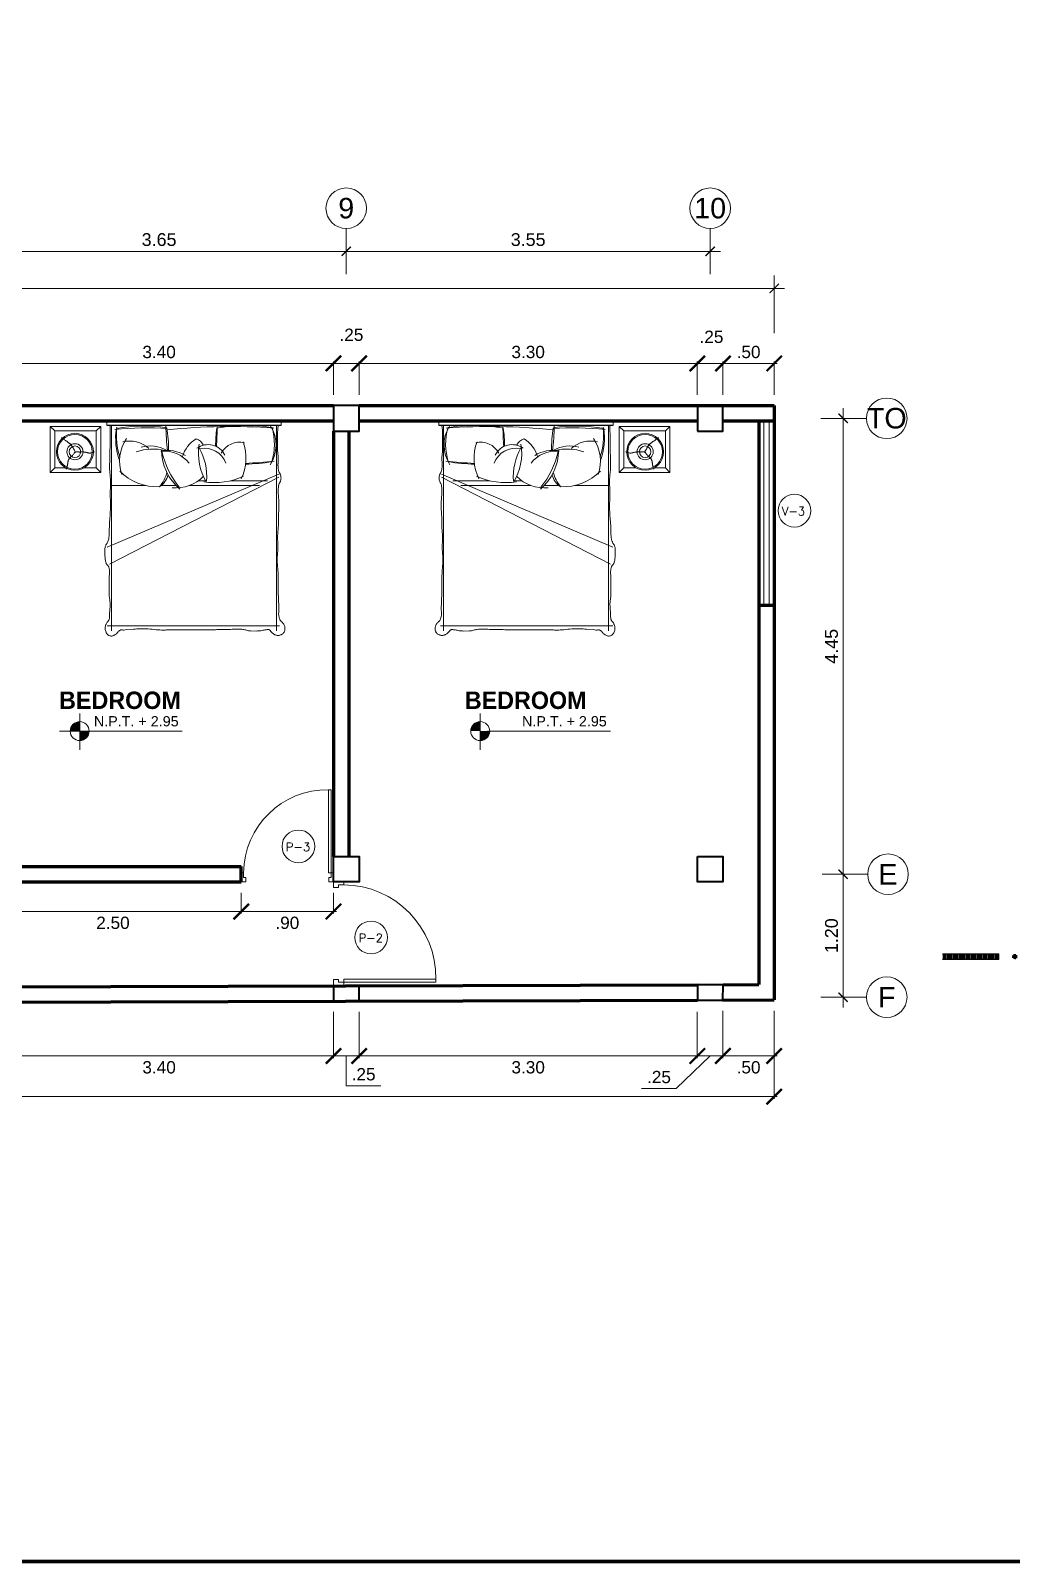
# Model space of a CAD drawing. Header units: millimetres. Extents: x 565 to 912, y 163 to 192.
# Drawn here: x 603.25 to 612.82, y 163.22 to 178.16 of the extents above; entities that cross this region are included whole.
import ezdxf

# ---------------------------------------------------------------- set-up
doc = ezdxf.new("R2010")
doc.units = ezdxf.units.MM
doc.header["$LTSCALE"] = 0.0125
doc.layers.add('AMBIENTA', color=6, linetype='Continuous')
for name, color, linetype, lineweight in [('COLUMNAS', 162, 'Continuous', 40), ('COTAS', 9, 'Continuous', 9), ('EQUIPO', 2, 'Continuous', 15), ('MARCO', 1, 'Continuous', 13), ('MARKO', 186, 'Continuous', 80), ('MOBILIARIO', 52, 'Continuous', 18), ('MURO ALTO', 40, 'Continuous', 70), ('proy', 254, 'Continuous', 0), ('TEXTO', 6, 'Continuous', 15)]:
    doc.layers.add(name, color=color, linetype=linetype, lineweight=lineweight)
doc.styles.add('ARIAL', font='arial.ttf')
doc.styles.add('NOMBRE-2', font='arial.ttf')
doc.styles.add('op', font='romab___.ttf')
doc.styles.add('ROMANS135', font='romans.shx', dxfattribs={"width": 1.35})
doc.dimstyles.new('ISO-25', dxfattribs={"dimtxt": 0.12, "dimasz": 0.15, "dimexe": 0.02, "dimexo": 0.1055, "dimgap": 0.05, "dimtad": 2, "dimtih": 1, "dimtoh": 1, "dimzin": 4, "dimdsep": 46, "dimtxsty": 'ARIAL', "dimblk": 'ARCHTICK', "dimcen": 2.5, "dimdle": 0.03, "dimclrd": 1, "dimclre": 2, "dimclrt": 256, "dimadec": 0, "dimazin": 0, "dimtfac": 1, "dimtmove": 0, "dimatfit": 0, "dimldrblk": 'ARCHTICK', "dimfxl": 0, "dimlwd": 13, "dimlwe": 9, "dimarcsym": 0})
doc.dimstyles.new('PLANTA', dxfattribs={"dimtxt": 0.125, "dimasz": 0.09, "dimexe": 0.125, "dimexo": 0.1, "dimgap": 0.05, "dimtad": 1, "dimzin": 4, "dimdsep": 46, "dimtxsty": 'NOMBRE-2', "dimblk1": 'ARCHTICK', "dimblk2": 'ARCHTICK', "dimsah": 1, "dimcen": 0, "dimdle": 0.1, "dimclrd": 1, "dimclre": 1, "dimclrt": 256, "dimadec": 0, "dimazin": 0, "dimtfac": 1, "dimtmove": 1, "dimatfit": 3, "dimldrblk": 'ARCHTICK', "dimfxl": 0, "dimtolj": 1, "dimtzin": 0, "dimlwd": 0, "dimlwe": 0, "dimarcsym": 0})

# ---------------------------------------------------------------- blocks, each defined once
blk = doc.blocks.new('_ARCHTICK')
at = {"color": 0, "linetype": 'ByBlock', "const_width": 0.15}
blk.add_lwpolyline([(-0.5, -0.5), (0.5, 0.5)], dxfattribs=at)
blk = doc.blocks.new('*D151')
at = {"layer": 'COTAS', "color": 2, "lineweight": 9, "transparency": 16777216}
for p, q in [((602.806, 169.744), (602.806, 169.541)), ((605.307, 169.744), (605.307, 169.541))]:
    blk.add_line(p, q, dxfattribs=at)
at = {"layer": 'COTAS', "color": 1, "lineweight": 13, "transparency": 16777216}
blk.add_line((602.776, 169.561), (605.337, 169.561), dxfattribs=at)
at = {"layer": 'Defpoints', "color": 0, "transparency": 16777216}
for p in [(602.806, 169.849), (605.307, 169.849), (605.307, 169.561)]:
    blk.add_point(p, dxfattribs=at)
at = {"layer": 'COTAS', "color": 1, "lineweight": 13, "transparency": 16777216, "xscale": 0.15, "yscale": 0.15, "zscale": 0.15, "rotation": 180}
blk.add_blockref('_ARCHTICK', (602.806, 169.561), dxfattribs=at)
at = {"layer": 'COTAS', "color": 1, "lineweight": 13, "transparency": 16777216, "xscale": 0.15, "yscale": 0.15, "zscale": 0.15}
blk.add_blockref('_ARCHTICK', (605.307, 169.561), dxfattribs=at)
at = {"layer": 'COTAS', "transparency": 16777216, "insert": (604.056, 169.45), "char_height": 0.12, "attachment_point": 5, "style": 'ARIAL'}
blk.add_mtext('2.50', dxfattribs=at)
blk = doc.blocks.new('*D143')
at = {"layer": 'COTAS', "color": 2, "lineweight": 9, "transparency": 16777216}
for p, q in [((602.806, 168.572), (602.806, 168.131)), ((606.207, 168.581), (606.207, 168.131))]:
    blk.add_line(p, q, dxfattribs=at)
at = {"layer": 'COTAS', "color": 1, "lineweight": 13, "transparency": 16777216}
blk.add_line((602.776, 168.151), (606.237, 168.151), dxfattribs=at)
at = {"layer": 'Defpoints', "color": 0, "transparency": 16777216}
for p in [(602.806, 168.678), (606.207, 168.686), (606.207, 168.151)]:
    blk.add_point(p, dxfattribs=at)
at = {"layer": 'COTAS', "color": 1, "lineweight": 13, "transparency": 16777216, "xscale": 0.15, "yscale": 0.15, "zscale": 0.15, "rotation": 180}
blk.add_blockref('_ARCHTICK', (602.806, 168.151), dxfattribs=at)
at = {"layer": 'COTAS', "color": 1, "lineweight": 13, "transparency": 16777216, "xscale": 0.15, "yscale": 0.15, "zscale": 0.15}
blk.add_blockref('_ARCHTICK', (606.207, 168.151), dxfattribs=at)
at = {"layer": 'COTAS', "transparency": 16777216, "insert": (604.506, 168.04), "char_height": 0.12, "attachment_point": 5, "style": 'ARIAL'}
blk.add_mtext('3.40', dxfattribs=at)
blk = doc.blocks.new('*D123')
at = {"layer": 'COTAS', "color": 1, "lineweight": 13, "transparency": 16777216}
blk.add_line((602.776, 174.91), (606.237, 174.91), dxfattribs=at)
at = {"layer": 'COTAS', "color": 2, "lineweight": 9, "transparency": 16777216}
for p, q in [((602.806, 174.605), (602.806, 174.93)), ((606.207, 174.605), (606.207, 174.93))]:
    blk.add_line(p, q, dxfattribs=at)
at = {"layer": 'Defpoints', "color": 0, "transparency": 16777216}
for p in [(606.207, 174.91), (602.806, 174.499), (606.207, 174.499)]:
    blk.add_point(p, dxfattribs=at)
at = {"layer": 'COTAS', "color": 1, "lineweight": 13, "transparency": 16777216, "xscale": 0.15, "yscale": 0.15, "zscale": 0.15, "rotation": 180}
blk.add_blockref('_ARCHTICK', (602.806, 174.91), dxfattribs=at)
at = {"layer": 'COTAS', "color": 1, "lineweight": 13, "transparency": 16777216, "xscale": 0.15, "yscale": 0.15, "zscale": 0.15}
blk.add_blockref('_ARCHTICK', (606.207, 174.91), dxfattribs=at)
at = {"layer": 'COTAS', "transparency": 16777216, "insert": (604.506, 175.021), "char_height": 0.12, "attachment_point": 5, "style": 'ARIAL'}
blk.add_mtext('3.40', dxfattribs=at)
blk = doc.blocks.new('MESA-NOCHE')
at = {"layer": 'MOBILIARIO'}
for p, q in [((0, 0.55), (0.05, 0.5)), ((0.45, 0.5), (0.5, 0.55)), ((0, 0), (0.05, 0.05)), ((0.5, 0), (0.45, 0.05))]:
    blk.add_line(p, q, dxfattribs=at)
blk.add_lwpolyline([(0, 0.55), (0.5, 0.55), (0.5, 0), (0, 0)], close=True, dxfattribs=at)
for points in [[(0.45, 0.173), (0.45, 0.05), (0.05, 0.05), (0.05, 0.5), (0.45, 0.5), (0.45, 0.366)], [(0.279, 0.263), (0.278, 0.273), (0.277, 0.281), (0.277, 0.288), (0.277, 0.295), (0.277, 0.301), (0.277, 0.306), (0.277, 0.311), (0.278, 0.315), (0.278, 0.32), (0.278, 0.324), (0.277, 0.328), (0.277, 0.332), (0.277, 0.336), (0.277, 0.34), (0.277, 0.344), (0.277, 0.348), (0.277, 0.351), (0.277, 0.355), (0.277, 0.358), (0.278, 0.362), (0.278, 0.365), (0.278, 0.369), (0.279, 0.372), (0.279, 0.376), (0.28, 0.379), (0.281, 0.383), (0.281, 0.386), (0.282, 0.39), (0.283, 0.393), (0.284, 0.397), (0.285, 0.401), (0.286, 0.404), (0.287, 0.408), (0.288, 0.412), (0.288, 0.415), (0.289, 0.419), (0.29, 0.423), (0.29, 0.427), (0.29, 0.432), (0.289, 0.436), (0.288, 0.441), (0.287, 0.447), (0.286, 0.452), (0.284, 0.458), (0.282, 0.463), (0.28, 0.469), (0.278, 0.475), (0.276, 0.482)], [(0.283, 0.275), (0.274, 0.271), (0.266, 0.267), (0.259, 0.263), (0.253, 0.26), (0.247, 0.256), (0.242, 0.253), (0.238, 0.251), (0.234, 0.248), (0.23, 0.246), (0.226, 0.243), (0.222, 0.241), (0.218, 0.239), (0.215, 0.237), (0.212, 0.235), (0.209, 0.232), (0.205, 0.23), (0.202, 0.228), (0.199, 0.225), (0.196, 0.222), (0.194, 0.22), (0.191, 0.217), (0.188, 0.214), (0.185, 0.211), (0.182, 0.207), (0.18, 0.204), (0.177, 0.2), (0.174, 0.197), (0.171, 0.193), (0.168, 0.189), (0.165, 0.185), (0.162, 0.18), (0.159, 0.176), (0.156, 0.171), (0.152, 0.165), (0.148, 0.16), (0.144, 0.154), (0.139, 0.147), (0.133, 0.14), (0.127, 0.132), (0.12, 0.124)], [(0.274, 0.272), (0.283, 0.267), (0.292, 0.262), (0.299, 0.257), (0.305, 0.252), (0.31, 0.247), (0.315, 0.243), (0.319, 0.238), (0.323, 0.234), (0.327, 0.23), (0.33, 0.226), (0.333, 0.222), (0.337, 0.219), (0.34, 0.216), (0.343, 0.213), (0.346, 0.21), (0.349, 0.207), (0.352, 0.205), (0.355, 0.203), (0.358, 0.201), (0.362, 0.2), (0.365, 0.198), (0.368, 0.197), (0.372, 0.196), (0.375, 0.195), (0.378, 0.194), (0.382, 0.194), (0.385, 0.193), (0.388, 0.193), (0.392, 0.192), (0.395, 0.192), (0.398, 0.191), (0.402, 0.191), (0.405, 0.191), (0.409, 0.19), (0.412, 0.19), (0.416, 0.189), (0.419, 0.188), (0.423, 0.187), (0.427, 0.186), (0.431, 0.185), (0.435, 0.184), (0.44, 0.183), (0.444, 0.181), (0.449, 0.18), (0.453, 0.178), (0.457, 0.176), (0.46, 0.174), (0.464, 0.172)]]:
    blk.add_lwpolyline(points, dxfattribs=at)
for radius in [0.2, 0.188, 0.0875, 0.0625]:
    blk.add_circle((0.275, 0.269), radius, dxfattribs=at)
blk = doc.blocks.new('A$C677D5DDE')
at = {"layer": 'MOBILIARIO'}
for p, q in [((0.037, 2.055), (1.737, 2.055)), ((0.082, 2.055), (0.082, 0.051)), ((1.692, 2.055), (1.692, 0.051)), ((0.06, 1.579), (1.734, 0.868)), ((0.06, 1.552), (1.711, 0.7)), ((0.171, 1.515), (0.532, 1.515)), ((0.774, 1.515), (0.839, 1.515)), ((0.249, 1.47), (0.931, 1.47)), ((1.062, 1.47), (1.205, 1.47)), ((1.361, 1.47), (1.692, 1.47)), ((0.052, 0.1), (1.734, 0.1))]:
    blk.add_line(p, q, dxfattribs=at)
blk.add_lwpolyline([(0.037, 2.059), (1.737, 2.059), (1.737, 2.1), (0.037, 2.1)], close=True, dxfattribs=at)
blk.add_lwpolyline([(1.703, 2.055), (1.704, 2.023), (1.705, 1.998), (1.706, 1.974), (1.706, 1.95), (1.706, 1.928), (1.706, 1.908), (1.706, 1.888), (1.706, 1.869), (1.706, 1.852), (1.706, 1.836), (1.707, 1.821), (1.707, 1.808), (1.708, 1.795), (1.708, 1.783), (1.709, 1.773), (1.709, 1.763), (1.709, 1.754), (1.709, 1.746), (1.709, 1.738), (1.709, 1.731), (1.709, 1.724), (1.709, 1.717), (1.709, 1.71), (1.709, 1.702), (1.709, 1.694), (1.71, 1.685), (1.71, 1.676), (1.711, 1.667), (1.711, 1.657), (1.711, 1.647), (1.711, 1.636), (1.71, 1.625), (1.709, 1.614), (1.708, 1.602), (1.707, 1.59), (1.705, 1.577), (1.704, 1.564), (1.703, 1.55), (1.701, 1.536), (1.701, 1.521), (1.701, 1.505), (1.701, 1.489), (1.701, 1.472), (1.702, 1.454), (1.702, 1.437), (1.703, 1.419), (1.703, 1.402), (1.703, 1.385), (1.703, 1.368), (1.703, 1.351), (1.702, 1.334), (1.702, 1.318), (1.701, 1.301), (1.701, 1.284), (1.701, 1.267), (1.701, 1.249), (1.701, 1.231), (1.703, 1.212), (1.704, 1.193), (1.705, 1.174), (1.707, 1.154), (1.708, 1.135), (1.71, 1.117), (1.711, 1.098), (1.712, 1.081), (1.712, 1.063), (1.713, 1.047), (1.713, 1.031), (1.713, 1.016), (1.713, 1.002), (1.714, 0.989), (1.715, 0.977), (1.716, 0.966), (1.717, 0.956), (1.719, 0.947), (1.721, 0.938), (1.723, 0.931), (1.726, 0.924), (1.728, 0.918), (1.731, 0.912), (1.734, 0.907), (1.737, 0.902), (1.74, 0.898), (1.743, 0.894), (1.746, 0.889), (1.748, 0.884), (1.75, 0.878), (1.752, 0.871), (1.754, 0.864), (1.755, 0.855), (1.755, 0.846), (1.756, 0.836), (1.756, 0.825), (1.756, 0.814), (1.756, 0.803), (1.755, 0.792), (1.755, 0.78), (1.754, 0.769), (1.753, 0.758), (1.752, 0.748), (1.751, 0.738), (1.749, 0.729), (1.747, 0.721), (1.745, 0.714), (1.743, 0.708), (1.74, 0.703), (1.737, 0.699), (1.734, 0.695), (1.73, 0.692), (1.727, 0.688), (1.724, 0.684), (1.722, 0.68), (1.719, 0.675), (1.717, 0.669), (1.715, 0.662), (1.714, 0.655), (1.712, 0.648), (1.712, 0.64), (1.711, 0.632), (1.711, 0.623), (1.711, 0.614), (1.711, 0.606), (1.712, 0.597), (1.713, 0.588), (1.713, 0.579), (1.714, 0.57), (1.714, 0.406), (1.713, 0.396), (1.713, 0.387), (1.712, 0.378), (1.71, 0.368), (1.709, 0.358), (1.708, 0.348), (1.707, 0.338), (1.706, 0.327), (1.705, 0.316), (1.705, 0.304), (1.706, 0.292), (1.706, 0.28), (1.707, 0.268), (1.708, 0.256), (1.709, 0.244), (1.71, 0.233), (1.711, 0.222), (1.711, 0.212), (1.711, 0.203), (1.711, 0.194), (1.711, 0.186), (1.712, 0.179), (1.712, 0.172), (1.713, 0.166), (1.715, 0.16), (1.717, 0.155), (1.72, 0.151), (1.723, 0.146), (1.727, 0.142), (1.73, 0.138), (1.734, 0.134), (1.738, 0.129), (1.741, 0.123), (1.744, 0.117), (1.747, 0.111), (1.749, 0.103), (1.751, 0.096), (1.752, 0.088), (1.753, 0.08), (1.753, 0.071), (1.752, 0.063), (1.751, 0.055), (1.748, 0.047), (1.745, 0.039), (1.742, 0.032), (1.737, 0.025), (1.733, 0.019), (1.727, 0.013), (1.722, 0.009), (1.716, 0.005), (1.709, 0.003), (1.702, 0.001), (1.696, 0), (1.689, 0), (1.682, 0.001), (1.676, 0.002), (1.67, 0.004), (1.664, 0.007), (1.659, 0.01), (1.654, 0.014), (1.649, 0.018), (1.644, 0.022), (1.64, 0.026), (1.636, 0.03), (1.632, 0.035), (1.629, 0.039), (1.625, 0.043), (1.621, 0.047), (1.617, 0.05), (1.614, 0.053), (1.61, 0.055), (1.605, 0.057), (1.601, 0.059), (1.596, 0.059), (1.591, 0.059), (1.585, 0.059), (1.579, 0.058), (1.573, 0.057), (1.567, 0.056), (1.545, 0.063), (1.477, 0.068), (1.461, 0.068), (1.444, 0.069), (1.427, 0.07), (1.41, 0.071), (1.391, 0.071), (1.373, 0.071), (1.353, 0.071), (1.334, 0.07), (1.314, 0.068), (1.294, 0.066), (1.274, 0.064), (1.255, 0.062), (1.237, 0.061), (1.22, 0.059), (1.205, 0.058), (1.19, 0.058), (1.177, 0.058), (1.165, 0.058), (1.154, 0.059), (1.142, 0.06), (1.13, 0.061), (0.678, 0.062), (0.664, 0.063), (0.65, 0.064), (0.634, 0.064), (0.617, 0.064), (0.6, 0.064), (0.583, 0.064), (0.565, 0.064), (0.548, 0.065), (0.531, 0.065), (0.515, 0.066), (0.499, 0.066), (0.484, 0.067), (0.47, 0.068), (0.457, 0.068), (0.444, 0.068), (0.432, 0.068), (0.421, 0.067), (0.411, 0.065), (0.401, 0.063), (0.392, 0.061), (0.383, 0.059), (0.374, 0.056), (0.365, 0.054), (0.355, 0.052), (0.345, 0.05), (0.335, 0.05), (0.279, 0.049), (0.267, 0.05), (0.256, 0.05), (0.245, 0.051), (0.234, 0.052), (0.223, 0.054), (0.213, 0.056), (0.203, 0.057), (0.195, 0.059), (0.187, 0.06), (0.18, 0.062), (0.173, 0.063), (0.168, 0.063), (0.163, 0.064), (0.158, 0.063), (0.155, 0.062), (0.151, 0.061), (0.149, 0.058), (0.146, 0.056), (0.144, 0.053), (0.142, 0.05), (0.139, 0.047), (0.137, 0.044), (0.134, 0.04), (0.131, 0.037), (0.128, 0.034), (0.124, 0.03), (0.12, 0.027), (0.116, 0.024), (0.112, 0.021), (0.107, 0.018), (0.102, 0.015), (0.097, 0.013), (0.092, 0.01), (0.086, 0.008), (0.081, 0.007), (0.075, 0.006), (0.069, 0.005), (0.063, 0.005), (0.057, 0.006), (0.05, 0.008), (0.044, 0.01), (0.038, 0.012), (0.032, 0.015), (0.027, 0.019), (0.022, 0.022), (0.017, 0.026), (0.013, 0.031), (0.01, 0.035), (0.007, 0.039), (0.005, 0.044), (0.003, 0.049), (0.001, 0.055), (0, 0.06), (0, 0.066), (0, 0.073), (0, 0.079), (0.001, 0.086), (0.002, 0.093), (0.004, 0.099), (0.006, 0.106), (0.009, 0.112), (0.012, 0.117), (0.016, 0.122), (0.02, 0.126), (0.024, 0.131), (0.028, 0.135), (0.032, 0.139), (0.037, 0.143), (0.041, 0.148), (0.044, 0.153), (0.048, 0.159), (0.051, 0.165), (0.053, 0.172), (0.055, 0.179), (0.057, 0.186), (0.059, 0.193), (0.06, 0.201), (0.06, 0.208), (0.061, 0.214), (0.061, 0.221), (0.06, 0.228), (0.06, 0.235), (0.06, 0.242), (0.059, 0.25), (0.059, 0.258), (0.059, 0.268), (0.059, 0.278), (0.059, 0.29), (0.06, 0.302), (0.06, 0.315), (0.061, 0.329), (0.062, 0.343), (0.063, 0.358), (0.063, 0.374), (0.064, 0.389), (0.065, 0.405), (0.065, 0.576), (0.066, 0.591), (0.067, 0.607), (0.067, 0.622), (0.068, 0.636), (0.069, 0.65), (0.07, 0.663), (0.071, 0.676), (0.072, 0.688), (0.073, 0.7), (0.074, 0.712), (0.074, 0.723), (0.075, 0.735), (0.075, 0.747), (0.074, 0.76), (0.074, 0.773), (0.073, 0.786), (0.072, 0.8), (0.071, 0.814), (0.07, 0.828), (0.069, 0.842), (0.068, 0.856), (0.068, 0.87), (0.069, 0.884), (0.069, 0.897), (0.07, 0.911), (0.07, 0.925), (0.071, 0.939), (0.071, 0.953), (0.071, 0.967), (0.071, 0.981), (0.07, 0.995), (0.069, 1.009), (0.068, 1.023), (0.067, 1.036), (0.066, 1.05), (0.065, 1.062), (0.064, 1.075), (0.064, 1.087), (0.064, 1.098), (0.064, 1.109), (0.064, 1.12), (0.064, 1.131), (0.064, 1.142), (0.064, 1.154), (0.064, 1.165), (0.063, 1.178), (0.062, 1.19), (0.061, 1.203), (0.06, 1.216), (0.059, 1.23), (0.058, 1.244), (0.058, 1.258), (0.058, 1.273), (0.058, 1.287), (0.058, 1.302), (0.059, 1.316), (0.06, 1.331), (0.062, 1.346), (0.063, 1.36), (0.064, 1.374), (0.065, 1.388), (0.065, 1.401), (0.065, 1.414), (0.065, 1.426), (0.065, 1.438), (0.064, 1.448), (0.063, 1.458), (0.062, 1.467), (0.06, 1.475), (0.058, 1.481), (0.056, 1.487), (0.053, 1.492), (0.051, 1.496), (0.048, 1.501), (0.046, 1.505), (0.044, 1.509), (0.042, 1.515), (0.04, 1.52), (0.039, 1.527), (0.039, 1.534), (0.038, 1.541), (0.039, 1.548), (0.039, 1.555), (0.04, 1.561), (0.041, 1.567), (0.043, 1.573), (0.045, 1.577), (0.047, 1.582), (0.049, 1.586), (0.051, 1.59), (0.053, 1.594), (0.056, 1.598), (0.058, 1.602), (0.059, 1.607), (0.061, 1.612), (0.062, 1.617), (0.064, 1.623), (0.065, 1.628), (0.065, 1.634), (0.066, 1.639), (0.067, 1.644), (0.067, 1.65), (0.067, 1.655), (0.067, 1.66), (0.068, 1.665), (0.068, 1.67), (0.068, 1.676), (0.067, 1.682), (0.067, 1.689), (0.067, 1.696), (0.067, 1.704), (0.066, 1.713), (0.066, 1.722), (0.066, 1.73), (0.066, 1.739), (0.066, 1.748), (0.067, 1.757), (0.067, 1.765), (0.068, 1.773), (0.069, 1.78), (0.07, 1.788), (0.07, 1.796), (0.071, 1.804), (0.072, 1.812), (0.072, 1.821), (0.072, 1.831), (0.072, 1.841), (0.072, 1.852), (0.072, 1.863), (0.071, 1.875), (0.071, 1.887), (0.071, 1.9), (0.071, 1.913), (0.071, 1.926), (0.072, 1.94), (0.072, 1.955), (0.072, 1.971), (0.071, 1.989), (0.07, 2.009), (0.068, 2.032), (0.064, 2.055)], dxfattribs=at)
for centre, radius, start, end in [((0.43, 1.863), 0.344, 147.51, 213.8336), ((0.688, 1.873), 0.586, 163.9263, 197.1409), ((0.523, -3.746), 5.791, 83.8073, 94.1211), ((0.377, 0.376), 1.678, 80.1255, 98.6619), ((3.241, 2.046), 2.58, 180.1063, 184.3854), ((-0.657, 1.854), 1.333, 359.9394, 7.5533), ((2.469, 1.81), 1.335, 170.3802, 180.0522), ((-0.552, 2.039), 1.712, 352.2931, 0.3959), ((1.34, -0.968), 3, 83.9026, 93.6759), ((1.374, 0.471), 1.578, 80.1602, 98.06), ((0.917, 1.962), 0.726, 342.5841, 6.0048), ((1.02, 1.93), 0.631, 339.923, 8.7433), ((0.833, 1.736), 0.454, 159.3026, 206.5026), ((0.442, 1.69), 0.202, 27.7042, 103.4903), ((0.784, 1.614), 0.22, 78.0413, 160.8342), ((0.75, 1.684), 0.184, 54.1671, 153.8421), ((1.346, 1.554), 0.584, 151.0456, 184.1497), ((0.291, 1.785), 0.553, 328.6542, 9.1977), ((0.886, 1.83), 0.0952, 102.1757, 158.3207), ((0.722, 1.676), 0.286, 15.4018, 59.7122), ((1.168, 1.512), 0.291, 83.6273, 143.2855), ((1.145, 1.476), 0.335, 78.6667, 121.2633), ((0.689, 1.825), 0.516, 310.7395, 359.0576), ((0.32, 2.013), 0.906, 321.6953, 346.4626), ((1.312, 1.542), 0.313, 73.366, 120.2524), ((1.288, 1.355), 0.47, 69.8892, 104.8634), ((1.514, 1.629), 0.274, 75.7237, 132.8701), ((1.208, 1.705), 0.404, 341.4524, 33.4512), ((-0.98, -12.886), 14.632, 84.6597, 85.7516), ((0.428, 3.586), 1.909, 260.953, 268.6517), ((0.687, 2.164), 0.667, 244.7809, 279.0606), ((1.066, 1.828), 0.383, 224.5284, 275.2229), ((1.326, 1.616), 0.19, 193.6849, 236.7035), ((1.458, 1.668), 0.315, 192.9388, 221.9636), ((1.249, 1.967), 0.51, 267.2589, 315.2997)]:
    blk.add_arc(centre, radius, start, end, dxfattribs=at)
at = {"layer": 'AMBIENTA', "xscale": -0.9, "yscale": 0.9, "zscale": 0.9, "rotation": 89.99999999999733}
blk.add_blockref('MESA-NOCHE', (2.29, 2.046), dxfattribs=at)
blk = doc.blocks.new('P1.0m')
at = {"layer": 'EQUIPO'}
blk.add_lwpolyline([(0.025, 0), (0.055, 0), (0.055, 0.9), (0.025, 0.9)], close=True, dxfattribs=at)
for points in [[(0, -0.1), (0.05, -0.1), (0.05, -0.05), (0.025, -0.05), (0.025, 0), (0, 0)], [(1, -0.1), (0.95, -0.1), (0.95, -0.05), (0.975, -0.05), (0.975, 0), (1, 0)]]:
    blk.add_lwpolyline(points, dxfattribs=at)
at = {"layer": 'EQUIPO', "color": 252}
blk.add_arc((0.065, -0.01), 0.91, 0.6296, 90.6296, dxfattribs=at)
blk = doc.blocks.new('P0.9m')
at = {"xscale": 0.9000092295639774, "yscale": 0.9000092295639774, "zscale": 0.9000092295639774}
blk.add_blockref('P1.0m', (-0.9, 0), dxfattribs=at)
blk = doc.blocks.new('*D107')
at = {"layer": 'COTAS', "color": 1, "lineweight": 0, "transparency": 16777216}
for p, q in [((573.556, 175.095), (573.556, 175.767)), ((610.506, 175.205), (610.506, 175.767)), ((610.606, 175.642), (573.456, 175.642))]:
    blk.add_line(p, q, dxfattribs=at)
at = {"layer": 'Defpoints', "color": 0, "transparency": 16777216}
for p in [(573.556, 175.642), (610.506, 175.105), (573.556, 174.995)]:
    blk.add_point(p, dxfattribs=at)
at = {"layer": 'COTAS', "color": 1, "lineweight": 0, "transparency": 16777216, "xscale": 0.09, "yscale": 0.09, "zscale": 0.09, "rotation": 180}
blk.add_blockref('_ARCHTICK', (573.556, 175.642), dxfattribs=at)
at = {"layer": 'COTAS', "color": 1, "lineweight": 0, "transparency": 16777216, "xscale": 0.09, "yscale": 0.09, "zscale": 0.09}
blk.add_blockref('_ARCHTICK', (610.506, 175.642), dxfattribs=at)
at = {"layer": 'COTAS', "transparency": 16777216, "insert": (592.031, 175.756), "char_height": 0.125, "attachment_point": 5, "style": 'NOMBRE-2'}
blk.add_mtext('\\A1;36.95', dxfattribs=at)
blk = doc.blocks.new('*D152')
at = {"layer": 'COTAS', "color": 2, "lineweight": 9, "transparency": 16777216}
for p, q in [((605.307, 169.744), (605.307, 169.541)), ((606.207, 169.744), (606.207, 169.541))]:
    blk.add_line(p, q, dxfattribs=at)
at = {"layer": 'COTAS', "color": 1, "lineweight": 13, "transparency": 16777216}
blk.add_line((605.277, 169.561), (606.237, 169.561), dxfattribs=at)
at = {"layer": 'Defpoints', "color": 0, "transparency": 16777216}
for p in [(605.307, 169.849), (606.207, 169.849), (606.207, 169.561)]:
    blk.add_point(p, dxfattribs=at)
at = {"layer": 'COTAS', "color": 1, "lineweight": 13, "transparency": 16777216, "xscale": 0.15, "yscale": 0.15, "zscale": 0.15, "rotation": 180}
blk.add_blockref('_ARCHTICK', (605.307, 169.561), dxfattribs=at)
at = {"layer": 'COTAS', "color": 1, "lineweight": 13, "transparency": 16777216, "xscale": 0.15, "yscale": 0.15, "zscale": 0.15}
blk.add_blockref('_ARCHTICK', (606.207, 169.561), dxfattribs=at)
at = {"layer": 'COTAS', "transparency": 16777216, "insert": (605.757, 169.45), "char_height": 0.12, "attachment_point": 5, "style": 'ARIAL'}
blk.add_mtext('.90', dxfattribs=at)
blk = doc.blocks.new('*D146')
at = {"layer": 'COTAS', "color": 2, "lineweight": 9, "transparency": 16777216}
for p, q in [((609.756, 168.581), (609.756, 168.131)), ((610.006, 168.591), (610.006, 168.131))]:
    blk.add_line(p, q, dxfattribs=at)
at = {"layer": 'COTAS', "color": 1, "lineweight": 13, "transparency": 16777216}
for p, q in [((609.881, 168.151), (609.551, 167.833)), ((609.756, 168.151), (610.006, 168.151)), ((609.756, 168.151), (610.006, 168.151)), ((609.551, 167.833), (609.213, 167.833))]:
    blk.add_line(p, q, dxfattribs=at)
at = {"layer": 'Defpoints', "color": 0, "transparency": 16777216}
for p in [(609.756, 168.686), (610.006, 168.697), (610.006, 168.151)]:
    blk.add_point(p, dxfattribs=at)
at = {"layer": 'COTAS', "transparency": 16777216, "insert": (609.382, 167.945), "char_height": 0.12, "attachment_point": 5, "style": 'ARIAL'}
blk.add_mtext('.25', dxfattribs=at)
blk = doc.blocks.new('*D145')
at = {"layer": 'COTAS', "color": 2, "lineweight": 9, "transparency": 16777216}
for p, q in [((606.457, 168.581), (606.457, 168.131)), ((609.756, 168.581), (609.756, 168.131))]:
    blk.add_line(p, q, dxfattribs=at)
at = {"layer": 'COTAS', "color": 1, "lineweight": 13, "transparency": 16777216}
blk.add_line((606.427, 168.151), (609.786, 168.151), dxfattribs=at)
at = {"layer": 'Defpoints', "color": 0, "transparency": 16777216}
for p in [(606.457, 168.686), (609.756, 168.686), (609.756, 168.151)]:
    blk.add_point(p, dxfattribs=at)
at = {"layer": 'COTAS', "color": 1, "lineweight": 13, "transparency": 16777216, "xscale": 0.15, "yscale": 0.15, "zscale": 0.15, "rotation": 180}
blk.add_blockref('_ARCHTICK', (606.457, 168.151), dxfattribs=at)
at = {"layer": 'COTAS', "color": 1, "lineweight": 13, "transparency": 16777216, "xscale": 0.15, "yscale": 0.15, "zscale": 0.15}
blk.add_blockref('_ARCHTICK', (609.756, 168.151), dxfattribs=at)
at = {"layer": 'COTAS', "transparency": 16777216, "insert": (608.106, 168.04), "char_height": 0.12, "attachment_point": 5, "style": 'ARIAL'}
blk.add_mtext('3.30', dxfattribs=at)
blk = doc.blocks.new('*D144')
at = {"layer": 'COTAS', "color": 2, "lineweight": 9, "transparency": 16777216}
for p, q in [((606.207, 168.581), (606.207, 168.131)), ((606.457, 168.581), (606.457, 168.131))]:
    blk.add_line(p, q, dxfattribs=at)
at = {"layer": 'COTAS', "color": 1, "lineweight": 13, "transparency": 16777216}
for p, q in [((606.207, 168.151), (606.457, 168.151)), ((606.207, 168.151), (606.457, 168.151)), ((606.332, 168.151), (606.332, 167.861)), ((606.332, 167.861), (606.669, 167.861))]:
    blk.add_line(p, q, dxfattribs=at)
at = {"layer": 'Defpoints', "color": 0, "transparency": 16777216}
for p in [(606.207, 168.686), (606.457, 168.686), (606.457, 168.151)]:
    blk.add_point(p, dxfattribs=at)
at = {"layer": 'COTAS', "transparency": 16777216, "insert": (606.501, 167.972), "char_height": 0.12, "attachment_point": 5, "style": 'ARIAL'}
blk.add_mtext('.25', dxfattribs=at)
blk = doc.blocks.new('*D126')
at = {"layer": 'COTAS', "color": 1, "lineweight": 13, "transparency": 16777216}
blk.add_line((609.726, 174.91), (610.036, 174.91), dxfattribs=at)
at = {"layer": 'COTAS', "color": 2, "lineweight": 9, "transparency": 16777216}
for p, q in [((609.756, 174.605), (609.756, 174.93)), ((610.006, 174.605), (610.006, 174.93))]:
    blk.add_line(p, q, dxfattribs=at)
at = {"layer": 'Defpoints', "color": 0, "transparency": 16777216}
for p in [(610.006, 174.91), (609.756, 174.499), (610.006, 174.499)]:
    blk.add_point(p, dxfattribs=at)
at = {"layer": 'COTAS', "color": 1, "lineweight": 13, "transparency": 16777216, "xscale": 0.15, "yscale": 0.15, "zscale": 0.15, "rotation": 180}
blk.add_blockref('_ARCHTICK', (609.756, 174.91), dxfattribs=at)
at = {"layer": 'COTAS', "color": 1, "lineweight": 13, "transparency": 16777216, "xscale": 0.15, "yscale": 0.15, "zscale": 0.15}
blk.add_blockref('_ARCHTICK', (610.006, 174.91), dxfattribs=at)
at = {"layer": 'COTAS', "transparency": 16777216, "insert": (609.894, 175.169), "char_height": 0.12, "attachment_point": 5, "style": 'ARIAL'}
blk.add_mtext('.25', dxfattribs=at)
blk = doc.blocks.new('*D125')
at = {"layer": 'COTAS', "color": 1, "lineweight": 13, "transparency": 16777216}
blk.add_line((606.427, 174.91), (609.786, 174.91), dxfattribs=at)
at = {"layer": 'COTAS', "color": 2, "lineweight": 9, "transparency": 16777216}
for p, q in [((606.457, 174.605), (606.457, 174.93)), ((609.756, 174.605), (609.756, 174.93))]:
    blk.add_line(p, q, dxfattribs=at)
at = {"layer": 'Defpoints', "color": 0, "transparency": 16777216}
for p in [(609.756, 174.91), (606.457, 174.499), (609.756, 174.499)]:
    blk.add_point(p, dxfattribs=at)
at = {"layer": 'COTAS', "color": 1, "lineweight": 13, "transparency": 16777216, "xscale": 0.15, "yscale": 0.15, "zscale": 0.15, "rotation": 180}
blk.add_blockref('_ARCHTICK', (606.457, 174.91), dxfattribs=at)
at = {"layer": 'COTAS', "color": 1, "lineweight": 13, "transparency": 16777216, "xscale": 0.15, "yscale": 0.15, "zscale": 0.15}
blk.add_blockref('_ARCHTICK', (609.756, 174.91), dxfattribs=at)
at = {"layer": 'COTAS', "transparency": 16777216, "insert": (608.106, 175.021), "char_height": 0.12, "attachment_point": 5, "style": 'ARIAL'}
blk.add_mtext('3.30', dxfattribs=at)
blk = doc.blocks.new('*D124')
at = {"layer": 'COTAS', "color": 2, "lineweight": 9, "transparency": 16777216}
for p, q in [((606.207, 174.605), (606.207, 174.93)), ((606.457, 174.605), (606.457, 174.93))]:
    blk.add_line(p, q, dxfattribs=at)
at = {"layer": 'COTAS', "color": 1, "lineweight": 13, "transparency": 16777216}
blk.add_line((606.207, 174.91), (606.457, 174.91), dxfattribs=at)
at = {"layer": 'Defpoints', "color": 0, "transparency": 16777216}
for p in [(606.457, 174.91), (606.207, 174.499), (606.457, 174.499)]:
    blk.add_point(p, dxfattribs=at)
at = {"layer": 'COTAS', "transparency": 16777216, "insert": (606.382, 175.189), "char_height": 0.12, "attachment_point": 5, "style": 'ARIAL'}
blk.add_mtext('.25', dxfattribs=at)
blk = doc.blocks.new('*D159')
at = {"layer": 'COTAS', "color": 1, "lineweight": 13, "transparency": 16777216}
blk.add_line((609.976, 174.91), (610.536, 174.91), dxfattribs=at)
at = {"layer": 'COTAS', "color": 2, "lineweight": 9, "transparency": 16777216}
for p, q in [((610.006, 174.605), (610.006, 174.93)), ((610.506, 174.605), (610.506, 174.93))]:
    blk.add_line(p, q, dxfattribs=at)
at = {"layer": 'Defpoints', "color": 0, "transparency": 16777216}
for p in [(610.506, 174.91), (610.006, 174.499), (610.506, 174.499)]:
    blk.add_point(p, dxfattribs=at)
at = {"layer": 'COTAS', "color": 1, "lineweight": 13, "transparency": 16777216, "xscale": 0.15, "yscale": 0.15, "zscale": 0.15, "rotation": 180}
blk.add_blockref('_ARCHTICK', (610.006, 174.91), dxfattribs=at)
at = {"layer": 'COTAS', "color": 1, "lineweight": 13, "transparency": 16777216, "xscale": 0.15, "yscale": 0.15, "zscale": 0.15}
blk.add_blockref('_ARCHTICK', (610.506, 174.91), dxfattribs=at)
at = {"layer": 'COTAS', "transparency": 16777216, "insert": (610.256, 175.021), "char_height": 0.12, "attachment_point": 5, "style": 'ARIAL'}
blk.add_mtext('.50', dxfattribs=at)
blk = doc.blocks.new('*D160')
at = {"layer": 'COTAS', "color": 2, "lineweight": 9, "transparency": 16777216}
for p, q in [((610.006, 168.591), (610.006, 168.131)), ((610.506, 168.591), (610.506, 168.131))]:
    blk.add_line(p, q, dxfattribs=at)
at = {"layer": 'COTAS', "color": 1, "lineweight": 13, "transparency": 16777216}
blk.add_line((609.976, 168.151), (610.536, 168.151), dxfattribs=at)
at = {"layer": 'Defpoints', "color": 0, "transparency": 16777216}
for p in [(610.006, 168.697), (610.506, 168.697), (610.506, 168.151)]:
    blk.add_point(p, dxfattribs=at)
at = {"layer": 'COTAS', "color": 1, "lineweight": 13, "transparency": 16777216, "xscale": 0.15, "yscale": 0.15, "zscale": 0.15, "rotation": 180}
blk.add_blockref('_ARCHTICK', (610.006, 168.151), dxfattribs=at)
at = {"layer": 'COTAS', "color": 1, "lineweight": 13, "transparency": 16777216, "xscale": 0.15, "yscale": 0.15, "zscale": 0.15}
blk.add_blockref('_ARCHTICK', (610.506, 168.151), dxfattribs=at)
at = {"layer": 'COTAS', "transparency": 16777216, "insert": (610.256, 168.04), "char_height": 0.12, "attachment_point": 5, "style": 'ARIAL'}
blk.add_mtext('.50', dxfattribs=at)
blk = doc.blocks.new('*D161')
at = {"layer": 'COTAS', "color": 2, "lineweight": 9, "transparency": 16777216}
for p, q in [((610.506, 168.593), (610.506, 167.734)), ((573.556, 168.494), (573.556, 167.734))]:
    blk.add_line(p, q, dxfattribs=at)
at = {"layer": 'COTAS', "color": 1, "lineweight": 13, "transparency": 16777216}
blk.add_line((610.536, 167.754), (573.526, 167.754), dxfattribs=at)
at = {"layer": 'Defpoints', "color": 0, "transparency": 16777216}
for p in [(610.506, 168.699), (573.556, 168.599), (573.556, 167.754)]:
    blk.add_point(p, dxfattribs=at)
at = {"layer": 'COTAS', "color": 1, "lineweight": 13, "transparency": 16777216, "xscale": 0.15, "yscale": 0.15, "zscale": 0.15, "rotation": 180}
blk.add_blockref('_ARCHTICK', (573.556, 167.754), dxfattribs=at)
at = {"layer": 'COTAS', "color": 1, "lineweight": 13, "transparency": 16777216, "xscale": 0.15, "yscale": 0.15, "zscale": 0.15}
blk.add_blockref('_ARCHTICK', (610.506, 167.754), dxfattribs=at)
at = {"layer": 'COTAS', "transparency": 16777216, "insert": (592.031, 167.642), "char_height": 0.12, "attachment_point": 5, "style": 'ARIAL'}
blk.add_mtext('36.89', dxfattribs=at)
blk = doc.blocks.new('*D212')
at = {"layer": 'COTAS', "color": 1, "lineweight": 0, "transparency": 16777216}
for p, q in [((602.581, 176.004), (606.432, 176.004)), ((602.681, 176.104), (602.681, 176.129)), ((606.332, 176.104), (606.332, 176.129))]:
    blk.add_line(p, q, dxfattribs=at)
at = {"layer": 'Defpoints', "color": 0, "transparency": 16777216}
for p in [(602.681, 176.004), (606.332, 176.004), (606.332, 176.004)]:
    blk.add_point(p, dxfattribs=at)
at = {"layer": 'COTAS', "color": 1, "lineweight": 0, "transparency": 16777216, "xscale": 0.09, "yscale": 0.09, "zscale": 0.09, "rotation": 180}
blk.add_blockref('_ARCHTICK', (602.681, 176.004), dxfattribs=at)
at = {"layer": 'COTAS', "color": 1, "lineweight": 0, "transparency": 16777216, "xscale": 0.09, "yscale": 0.09, "zscale": 0.09}
blk.add_blockref('_ARCHTICK', (606.332, 176.004), dxfattribs=at)
at = {"layer": 'COTAS', "transparency": 16777216, "insert": (604.506, 176.118), "char_height": 0.125, "attachment_point": 5, "style": 'NOMBRE-2'}
blk.add_mtext('\\A1;3.65', dxfattribs=at)
blk = doc.blocks.new('*D216')
at = {"layer": 'COTAS', "color": 1, "lineweight": 0, "transparency": 16777216}
for p, q in [((606.232, 176.004), (609.981, 176.004)), ((606.332, 176.104), (606.332, 176.129)), ((609.881, 176.079), (609.881, 176.129))]:
    blk.add_line(p, q, dxfattribs=at)
at = {"layer": 'Defpoints', "color": 0, "transparency": 16777216}
for p in [(606.332, 176.004), (609.881, 176.004), (609.881, 175.979)]:
    blk.add_point(p, dxfattribs=at)
at = {"layer": 'COTAS', "color": 1, "lineweight": 0, "transparency": 16777216, "xscale": 0.09, "yscale": 0.09, "zscale": 0.09, "rotation": 180}
blk.add_blockref('_ARCHTICK', (606.332, 176.004), dxfattribs=at)
at = {"layer": 'COTAS', "color": 1, "lineweight": 0, "transparency": 16777216, "xscale": 0.09, "yscale": 0.09, "zscale": 0.09}
blk.add_blockref('_ARCHTICK', (609.881, 176.004), dxfattribs=at)
at = {"layer": 'COTAS', "transparency": 16777216, "insert": (608.106, 176.118), "char_height": 0.125, "attachment_point": 5, "style": 'NOMBRE-2'}
blk.add_mtext('\\A1;3.55', dxfattribs=at)
blk = doc.blocks.new('*D219')
at = {"layer": 'COTAS', "color": 1, "lineweight": 0, "transparency": 16777216}
for p, q in [((611.178, 170.024), (611.178, 168.625)), ((611.078, 169.924), (611.053, 169.924)), ((611.078, 168.725), (611.053, 168.725))]:
    blk.add_line(p, q, dxfattribs=at)
at = {"layer": 'Defpoints', "color": 0, "transparency": 16777216}
for p in [(611.178, 169.924), (611.178, 168.725), (611.178, 168.725)]:
    blk.add_point(p, dxfattribs=at)
at = {"layer": 'COTAS', "color": 1, "lineweight": 0, "transparency": 16777216, "xscale": 0.09, "yscale": 0.09, "zscale": 0.09}
for p, rotation in [((611.178, 169.924), 90), ((611.178, 168.725), 270)]:
    blk.add_blockref('_ARCHTICK', p, dxfattribs=dict(at, rotation=rotation))
at = {"layer": 'COTAS', "transparency": 16777216, "insert": (611.065, 169.325), "char_height": 0.125, "attachment_point": 5, "rotation": 90, "style": 'NOMBRE-2'}
blk.add_mtext('\\A1;1.20', dxfattribs=at)
blk = doc.blocks.new('*D220')
at = {"layer": 'COTAS', "color": 1, "lineweight": 0, "transparency": 16777216}
for p, q in [((611.062, 174.374), (611.303, 174.374)), ((611.178, 174.474), (611.178, 169.824)), ((611.074, 169.924), (611.303, 169.924))]:
    blk.add_line(p, q, dxfattribs=at)
at = {"layer": 'Defpoints', "color": 0, "transparency": 16777216}
for p in [(610.962, 174.374), (610.974, 169.924), (611.178, 169.924)]:
    blk.add_point(p, dxfattribs=at)
at = {"layer": 'COTAS', "color": 1, "lineweight": 0, "transparency": 16777216, "xscale": 0.09, "yscale": 0.09, "zscale": 0.09}
for p, rotation in [((611.178, 174.374), 90), ((611.178, 169.924), 270)]:
    blk.add_blockref('_ARCHTICK', p, dxfattribs=dict(at, rotation=rotation))
at = {"layer": 'COTAS', "transparency": 16777216, "insert": (611.065, 172.149), "char_height": 0.125, "attachment_point": 5, "rotation": 90, "style": 'NOMBRE-2'}
blk.add_mtext('\\A1;4.45', dxfattribs=at)

msp = doc.modelspace()

# ---------------------------------------------------------------- hatches: boundary and pattern name
h = msp.add_hatch()
h.set_pattern_fill('ANSI31', color=256, scale=0.110262, angle=45, style=0)
h.set_pattern_definition([(90, (486.526971, 125.711656), (-0.0137827678, 2e-18), [])])
h.paths.add_polyline_path([(612.69822, 169.14811), (612.69822, 169.09298), (612.14691, 169.09298), (612.14691, 169.14811)])
h.paths.add_polyline_path([(612.8785, 169.12076, -1), (612.82974, 169.12076, -1)])
h.paths.add_polyline_path([(613.79994, 169.14811), (613.79994, 169.09298), (613.00916, 169.09298), (613.00916, 169.14811)])
h.paths.add_polyline_path([(613.98003, 169.12076, -1), (613.93128, 169.12076, -1)])
h.paths.add_polyline_path([(614.66219, 169.14811), (614.66219, 169.09298), (614.11088, 169.09298), (614.11088, 169.14811)])
at = {"layer": 'MARCO', "linetype": 'Continuous'}
h = msp.add_hatch(color=256, dxfattribs=at)
h.paths.add_polyline_path([(603.73152, 171.41443, 0.41421356), (603.63896, 171.32187), (603.73152, 171.32187)])
h.paths.add_polyline_path([(603.82408, 171.32187), (603.73152, 171.32187), (603.73152, 171.22931, 0.41421356)])
h = msp.add_hatch(color=256, dxfattribs=at)
h.paths.add_polyline_path([(607.63849, 171.41443, 0.41421356), (607.54593, 171.32187), (607.63849, 171.32187)])
h.paths.add_polyline_path([(607.73105, 171.32187), (607.63849, 171.32187), (607.63849, 171.22931, 0.41421356)])

# ---------------------------------------------------------------- linework, layer by layer
at = {"color": 2}
for p, q in [((612.14691, 169.14811), (612.69822, 169.14811)), ((612.69822, 169.09298), (612.69822, 169.14811)), ((612.69822, 169.09298), (612.14691, 169.09298))]:
    msp.add_line(p, q, dxfattribs=at)
at = {"layer": 'COLUMNAS'}
for points in [[(606.20661, 174.24925), (606.45661, 174.24925), (606.45661, 174.49925), (606.20661, 174.49925)], [(609.75626, 174.24925), (610.00626, 174.24925), (610.00626, 174.49925), (609.75626, 174.49925)], [(606.20661, 170.09942), (606.45661, 170.09942), (606.45661, 169.84942), (606.20661, 169.84942)], [(609.75626, 170.09942), (610.00626, 170.09942), (610.00626, 169.84942), (609.75626, 169.84942)], [(606.20663, 168.68634), (606.45663, 168.68634), (606.45661, 168.83702), (606.20626, 168.83634)], [(609.75626, 168.69666), (610.00626, 168.69666), (610.00653, 168.84667), (609.75626, 168.84599)]]:
    msp.add_lwpolyline(points, close=True, dxfattribs=at)
at = {"layer": 'MARCO', "linetype": 'Continuous'}
for p, q in [((603.73152, 171.1385), (603.73152, 171.49258)), ((607.63849, 171.1385), (607.63849, 171.49258)), ((603.5331, 171.32187), (604.73268, 171.32187)), ((607.70915, 171.32187), (608.90873, 171.32187))]:
    msp.add_line(p, q, dxfattribs=at)
for centre in [(603.73152, 171.32187), (607.63849, 171.32187)]:
    msp.add_circle(centre, 0.09256, dxfattribs=at)
at = {"layer": 'MARKO'}
msp.add_lwpolyline([(564.78685, 191.71852), (564.78685, 163.21852), (628.38011, 163.21852), (628.38011, 191.71852)], close=True, dxfattribs=at)
at = {"layer": 'MURO ALTO'}
for p, q in [((602.80626, 174.49925), (606.20661, 174.49925)), ((606.45661, 174.49925), (610.00626, 174.49925)), ((610.00626, 174.49925), (610.50626, 174.49925)), ((610.50626, 174.49925), (610.50626, 168.69853)), ((602.80626, 174.34925), (606.20661, 174.34925)), ((606.45661, 174.34925), (609.75626, 174.34925)), ((610.00626, 174.34925), (610.50626, 174.34925)), ((610.35626, 174.34925), (610.35626, 168.84812)), ((610.35626, 174.34925), (610.50626, 174.34925)), ((606.20661, 174.24925), (606.20626, 170.09942)), ((606.35626, 174.24925), (606.35626, 170.09942)), ((610.35626, 172.54925), (610.50626, 172.54925)), ((602.80626, 169.99925), (605.3066, 169.99925)), ((605.3066, 169.8494), (605.3066, 169.99925)), ((602.80626, 169.84936), (605.3066, 169.8494)), ((606.35626, 169.84942), (606.35626, 169.84925)), ((609.85626, 169.84942), (609.85626, 169.84925)), ((610.00626, 169.84942), (610.00626, 169.84925)), ((586.45626, 168.78267), (609.75626, 168.84599)), ((610.00653, 168.84667), (610.35626, 168.84802)), ((586.45626, 168.63267), (609.75626, 168.69666)), ((610.00626, 168.69666), (610.50626, 168.69802))]:
    msp.add_line(p, q, dxfattribs=at)
at = {"layer": 'proy'}
for p, q in [((610.35626, 172.54925), (610.35626, 174.34925)), ((610.40626, 172.54925), (610.40626, 174.34925)), ((610.45626, 174.34925), (610.45626, 172.54925)), ((610.50626, 174.34925), (610.50626, 172.54925))]:
    msp.add_line(p, q, dxfattribs=at)
for centre in [(610.70299, 173.47301), (605.86468, 170.19692), (606.57382, 169.30779)]:
    msp.add_circle(centre, 0.15956, dxfattribs=at)
at = {"layer": 'TEXTO'}
for p, q in [((606.33161, 175.78259), (606.33161, 176.22639)), ((609.88126, 175.78259), (609.88126, 176.22639)), ((610.96223, 174.37425), (611.40603, 174.37425)), ((610.97432, 169.92442), (611.41812, 169.92442)), ((610.96223, 168.7252), (611.40603, 168.7252))]:
    msp.add_line(p, q, dxfattribs=at)
for centre in [(606.33161, 176.42431), (609.88126, 176.42431), (611.60395, 174.37425), (611.61604, 169.92442), (611.60395, 168.7252)]:
    msp.add_circle(centre, 0.19792, dxfattribs=at)

# ---------------------------------------------------------------- block references
at = {"layer": 'proy', "ltscale": 0.22, "xscale": -1}
msp.add_blockref('A$C677D5DDE', (605.73314, 172.24968), dxfattribs=at)
at = {"layer": 'proy', "ltscale": 0.22}
msp.add_blockref('A$C677D5DDE', (607.19915, 172.24968), dxfattribs=at)
at = {"layer": 'proy', "xscale": -1}
msp.add_blockref('P0.9m', (605.3066, 169.93942), dxfattribs=at)
at = {"layer": 'proy', "xscale": -1, "rotation": 270}
msp.add_blockref('P1.0m', (606.30661, 168.84667), dxfattribs=at)

# ---------------------------------------------------------------- texts
at = {"layer": 'proy', "style": 'op'}
for p in [(603.53058, 171.53761), (607.48804, 171.53761)]:
    msp.add_text('BEDROOM', height=0.17, dxfattribs=at).set_placement(p)
at = {"layer": 'TEXTO'}
for s, height, style, p in [('V-3', 0.0825, 'ROMANS135', (610.58077, 173.42642)), ('N.P.T. + 2.95', 0.1, 'ARIAL', (603.86988, 171.36782)), ('N.P.T. + 2.95', 0.1, 'ARIAL', (608.04593, 171.36782)), ('P-3', 0.0825, 'ROMANS135', (605.74247, 170.15033)), ('P-2', 0.0825, 'ROMANS135', (606.4516, 169.2612))]:
    msp.add_text(s, height=height, dxfattribs=dict(at, style=style)).set_placement(p)
at = {"layer": 'TEXTO', "char_height": 0.2, "attachment_point": 5, "style": 'ARIAL'}
for s, insert in [('9', (606.33161, 176.42431)), ('10', (609.88126, 176.42431)), ('TO', (611.60395, 174.37425)), ('E', (611.61604, 169.92442)), ('F', (611.60395, 168.7252))]:
    msp.add_mtext(s, dxfattribs=dict(at, insert=insert))

# ---------------------------------------------------------------- dimensions: what is measured, and where the dimension line sits
at = {"layer": 'COTAS'}
for base, p1, p2, dimstyle, picture, middle in [((606.33161, 176.00449), (602.68126, 176.00449), (606.33161, 176.00449), 'PLANTA', '*D212', (604.50643, 176.11836)), ((609.88126, 176.00449), (606.33161, 176.00449), (609.88126, 175.97949), 'PLANTA', '*D216', (608.10643, 176.11836)), ((573.55626, 175.64216), (610.50626, 175.10494), (573.55626, 174.99454), 'PLANTA', '*D107', (592.03126, 175.75603)), ((610.50626, 174.90972), (610.00626, 174.49925), (610.50626, 174.49925), 'ISO-25', '*D159', (610.25626, 175.02099)), ((610.50626, 168.15128), (610.00626, 168.69666), (610.50626, 168.69666), 'ISO-25', '*D160', (610.25626, 168.04001))]:
    dim = msp.add_linear_dim(base=base, p1=p1, p2=p2, dimstyle=dimstyle, dxfattribs=at)
    dim.commit()
    dim.dimension.update_dxf_attribs({"geometry": picture, "text_midpoint": middle})
for base, p1, p2, picture, middle in [((606.45661, 174.90972), (606.20661, 174.49925), (606.45661, 174.49925), '*D124', (606.38161, 175.18853)), ((606.20661, 174.90972), (602.80626, 174.49925), (606.20661, 174.49925), '*D123', (604.50643, 175.02103)), ((609.75626, 174.90972), (606.45661, 174.49925), (609.75626, 174.49925), '*D125', (608.10643, 175.02103)), ((605.3066, 169.56146), (602.80626, 169.84925), (605.3066, 169.84942), '*D151', (604.05643, 169.45019)), ((606.20661, 169.56146), (605.3066, 169.84942), (606.20661, 169.84942), '*D152', (605.7566, 169.45019))]:
    dim = msp.add_linear_dim(base=base, p1=p1, p2=p2, dimstyle='ISO-25', override={"dimtmove": 1}, dxfattribs=at)
    dim.commit()
    dim.dimension.update_dxf_attribs({"geometry": picture, "text_midpoint": middle})
dim = msp.add_linear_dim(base=(610.00626, 174.90972), p1=(609.75626, 174.49925), p2=(610.00626, 174.49925), dimstyle='ISO-25', override={"dimtmove": 1}, dxfattribs=at)
dim.commit()
dim.dimension.update_dxf_attribs({"geometry": '*D126', "text_midpoint": (609.89447, 175.05818), "dimtype": 160})
for base, p1, p2, picture, middle in [((611.17842, 169.92442), (610.96223, 174.37425), (610.97432, 169.92442), '*D220', (611.06486, 172.14934)), ((611.17842, 168.7252), (611.17842, 169.92442), (611.17842, 168.7252), '*D219', (611.0646, 169.32481))]:
    dim = msp.add_linear_dim(base=base, p1=p1, p2=p2, angle=90, dimstyle='PLANTA', dxfattribs=at)
    dim.commit()
    dim.dimension.update_dxf_attribs({"geometry": picture, "text_midpoint": middle})
dim = msp.add_linear_dim(base=(573.55626, 167.7536), p1=(610.50626, 168.69853), p2=(573.55626, 168.59925), text='36.89', dimstyle='ISO-25', dxfattribs=at)
dim.commit()
dim.dimension.update_dxf_attribs({"geometry": '*D161', "text_midpoint": (592.03126, 167.64229)})
for base, p1, p2, picture, middle in [((606.20663, 168.15128), (602.80626, 168.67758), (606.20663, 168.68615), '*D143', (604.50645, 168.03997)), ((606.45663, 168.15128), (606.20663, 168.68615), (606.45663, 168.6862), '*D144', (606.38163, 167.97247)), ((609.75626, 168.15128), (606.45663, 168.6862), (609.75626, 168.6862), '*D145', (608.10644, 168.03997))]:
    dim = msp.add_linear_dim(base=base, p1=p1, p2=p2, angle=180, dimstyle='ISO-25', override={"dimtmove": 1}, dxfattribs=at)
    dim.commit()
    dim.dimension.update_dxf_attribs({"geometry": picture, "text_midpoint": middle})
dim = msp.add_linear_dim(base=(610.00626, 168.15128), p1=(609.75626, 168.6862), p2=(610.00626, 168.69666), angle=180, dimstyle='ISO-25', override={"dimtmove": 1}, dxfattribs=at)
dim.commit()
dim.dimension.update_dxf_attribs({"geometry": '*D146', "text_midpoint": (609.50091, 167.83337), "dimtype": 160})

doc.saveas('drawing.dxf')
